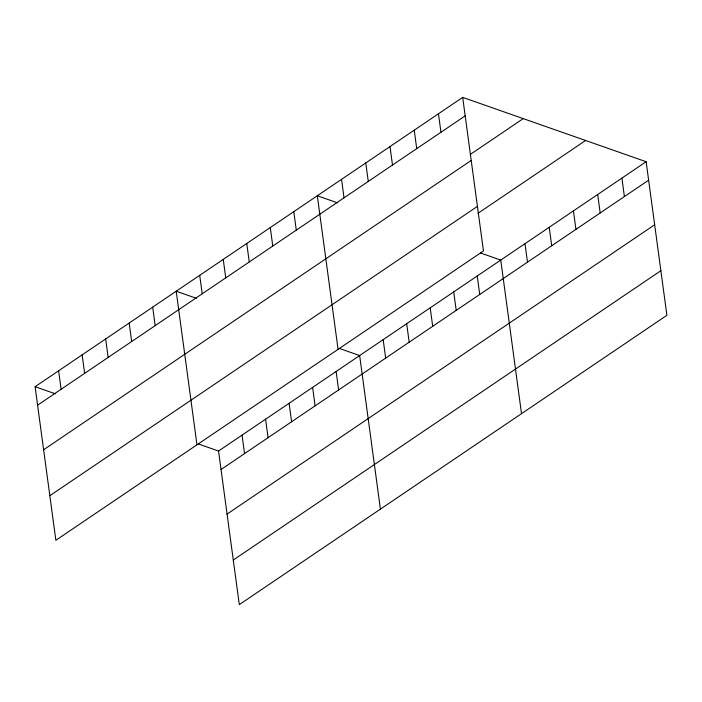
<?xml version="1.0" encoding="UTF-8"?>
<svg xmlns="http://www.w3.org/2000/svg" width="702" height="702" viewBox="0 0 702 702"><rect width="100%" height="100%" fill="white"/><g stroke="black" fill="none" stroke-linecap="round" stroke-linejoin="round"><path stroke-width="1.05" d="M462.688 97.385L483.459 250.965L55.862 540.286L35.1 386.705L462.688 97.385L646.138 161.714L666.9 315.295L239.312 604.615L218.541 451.035L198.368 443.962M37.601 405.177L465.189 115.848M470.279 154.44L523.227 118.612M43.629 449.763L471.217 160.442M49.833 495.7L477.43 206.379M477.913 213.355L585.6 140.488M218.541 451.035L646.138 161.714M221.042 469.506L648.63 180.186M227.071 514.092L654.659 224.772M233.283 560.029L660.872 270.709M337.486 202.825L317.313 195.753L338.074 349.333M480.572 253.01L500.754 260.082L521.516 413.662M196.385 298.306L176.202 291.225L196.972 444.805M339.47 348.482L359.652 355.563L380.414 509.143M35.1 386.705L55.282 393.778M621.902 178.115L624.403 196.578M597.674 194.507L600.175 212.978M573.446 210.898L575.938 229.37M549.218 227.299L551.711 245.761M524.982 243.691L527.483 262.162M477.237 276L479.729 294.471M438.46 113.777L440.961 132.248M453.72 291.909L456.212 310.381M414.233 130.168L416.725 148.64M430.203 307.827L432.695 326.29M390.005 146.569L392.497 165.04M406.686 323.736L409.178 342.207M365.768 162.961L368.269 181.432M383.169 339.645L385.661 358.117M341.541 179.361L344.041 197.824M336.135 371.472L338.627 389.943M293.796 211.662L296.288 230.133M312.609 387.39L315.11 405.853M270.279 227.58L272.771 246.042M289.092 403.299L291.593 421.77M246.762 243.489L249.254 261.96M265.575 419.208L268.076 437.679M223.245 259.407L225.737 277.869M242.058 435.126L244.559 453.597M199.719 275.316L202.22 293.787M152.685 307.143L155.186 325.614M129.168 323.052L131.669 341.523M105.651 338.969L108.152 357.432M82.134 354.879L84.635 373.35M58.617 370.788L61.118 389.259"/></g></svg>
